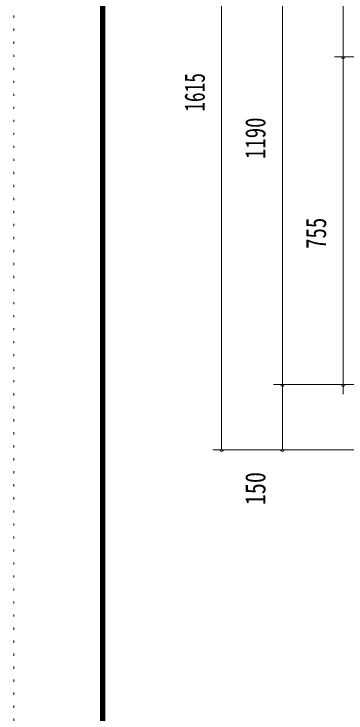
# Model space of a CAD drawing. Units: millimetres, scale not verified. Extents: x -5940 to 5940, y -7390 to 7386.
# Drawn here: x -5940 to -5174, y 744 to 2355 of the extents above; entities that cross this region are included whole.
import ezdxf
from ezdxf.enums import TextEntityAlignment as Align

# ---------------------------------------------------------------- set-up
doc = ezdxf.new("R2010")
doc.units = ezdxf.units.MM
doc.header["$LTSCALE"] = 10
doc.linetypes.add('USER6', pattern=[3, 0.5, -2.5])
for name, color, linetype, lineweight in [('0-1_0-00', 4, 'Continuous', 18), ('1-0_F-E_J_ADD', 7, 'USER6', 18), ('1-1_3-F', 3, 'Continuous', 18), ('1-2_B-0', 3, 'Continuous', 18)]:
    doc.layers.add(name, color=color, linetype=linetype, lineweight=lineweight)
doc.styles.add('ＭＳ ゴシック', font='')
doc.styles.get('ＭＳ ゴシック').set_extended_font_data('MS Gothic')

msp = doc.modelspace()

# ---------------------------------------------------------------- linework, layer by layer
at = {"layer": '0-1_0-00', "color": 5}
for points in [[(5740.05, 7225.88), (-5739.95, 7225.88), (-5739.95, -814.12), (5740.05, -814.12)], [(5739.05, 7224.88), (5739.05, -813.12), (-5738.95, -813.12), (-5738.95, 7224.88)], [(5738.05, 7223.88), (5738.05, -812.12), (-5737.95, -812.12), (-5737.95, 7223.88)], [(5737.05, 7222.88), (5737.05, -811.12), (-5736.95, -811.12), (-5736.95, 7222.88)], [(5736.05, 7221.88), (5736.05, -810.12), (-5735.95, -810.12), (-5735.95, 7221.88)], [(5735.05, 7220.88), (5735.05, -809.12), (-5734.95, -809.12), (-5734.95, 7220.88)], [(5734.05, 7219.88), (5734.05, -808.12), (-5733.95, -808.12), (-5733.95, 7219.88)], [(5733.05, 7218.88), (5733.05, -807.12), (-5732.95, -807.12), (-5732.95, 7218.88)], [(5732.05, 7217.88), (5732.05, -806.12), (-5731.95, -806.12), (-5731.95, 7217.88)], [(5731.05, 7216.88), (5731.05, -805.12), (-5730.95, -805.12), (-5730.95, 7216.88)], [(5730.05, 7215.88), (5730.05, -804.12), (-5729.95, -804.12), (-5729.95, 7215.88)]]:
    msp.add_lwpolyline(points, close=True, dxfattribs=at)
at = {"layer": '1-0_F-E_J_ADD', "color": 5}
msp.add_lwpolyline([(5940.05, 7385.88), (5940.05, -1014.12), (-5939.95, -1014.12), (-5939.95, 7385.88)], close=True, dxfattribs=at)
at = {"layer": '1-1_3-F'}
for p, q in [((-5460.68, 1350.61), (-5460.68, 2965.61)), ((-5320.68, 2690.61), (-5320.68, 1350.61)), ((-5176.68, 2255.61), (-5184.68, 2255.61)), ((-5180.68, 2260.61), (-5180.68, 1478.61)), ((-5340.68, 1500.61), (-3854.66, 1500.61)), ((-5316.68, 1500.61), (-5324.68, 1500.61)), ((-5176.68, 1500.61), (-5184.68, 1500.61)), ((-5480.68, 1350.61), (-3779.11, 1350.61)), ((-5456.68, 1350.61), (-5464.68, 1350.61)), ((-5316.68, 1350.61), (-5324.68, 1350.61))]:
    msp.add_line(p, q, dxfattribs=at)
for centre in [(-5180.68, 2255.61), (-5320.68, 1500.61), (-5180.68, 1500.61), (-5460.68, 1350.61), (-5320.68, 1350.61)]:
    msp.add_arc(centre, 4, 180, 0, dxfattribs=at)
at = {"layer": '1-2_B-0'}
for p, q in [((-5180.68, 2690.61), (-5180.68, 2255.61)), ((-5200.68, 2255.61), (-4747.61, 2255.61)), ((-5176.68, 2255.61), (-5184.68, 2255.61))]:
    msp.add_line(p, q, dxfattribs=at)
msp.add_arc((-5180.68, 2255.61), 4, 180, 0, dxfattribs=at)

# ---------------------------------------------------------------- texts
at = {"layer": '1-1_3-F', "color": 7, "style": 'ＭＳ ゴシック'}
for s, width, p in [('1615', 0.7, (-5485.48, 2129.36)), ('1190', 0.75, (-5345.48, 2020.4)), ('755', 0.75, (-5205.48, 1813.3)), ('150', 0.8, (-5345.48, 1222.62))]:
    msp.add_text(s, height=46.89, rotation=90, dxfattribs=dict(at, width=width)).set_placement(p, align=Align.BOTTOM_LEFT)

doc.saveas('drawing.dxf')
